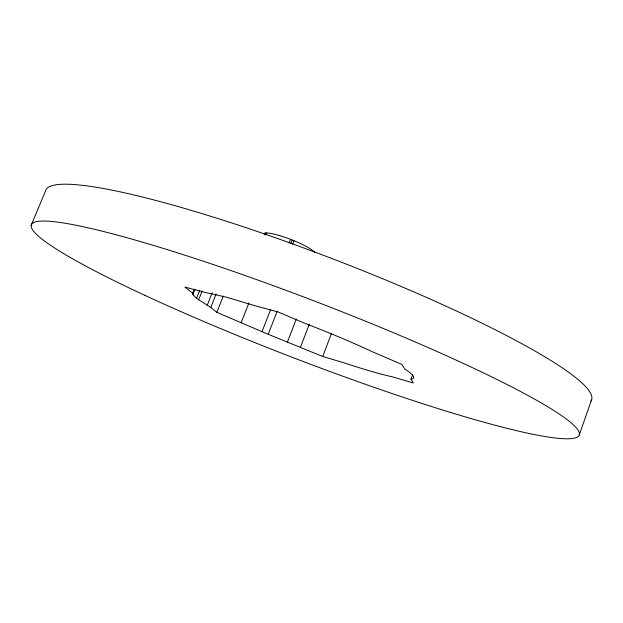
<?xml version="1.0" encoding="UTF-8"?>
<svg xmlns="http://www.w3.org/2000/svg" width="623" height="623" viewBox="0 0 623 623"><rect width="100%" height="100%" fill="white"/><g stroke="black" fill="none" stroke-linecap="round" stroke-linejoin="round"><path stroke-width="0.93" d="M579.273 434.932L591.648 399.592M194.103 289.609L192.678 293.192L192.881 294.57L196.51 298.37L210.792 307.427L216.866 312.364L268.217 334.302L322.714 356.488L345.508 363.302A118.347 11.915 21 0 0 392.56 376.884L413.345 382.997L410.978 379.158L412.628 374.711M322.714 356.488L331.366 333.772M300.488 347.198L309.335 324.139M287.405 342.105L296.291 319.046M289.189 242.853L290.552 239.357L293.97 240.719A27.583 4.61 21.4 0 1 314.802 252.479M290.91 243.523L292.265 240.034M292.615 244.216L293.97 240.719M262.018 331.685L270.67 309.421M268.217 334.302L277.18 311.181M241.233 322.527L248.966 302.755M264.627 234.879L265.336 233.08L266.691 232.994A27.583 4.61 21.4 0 1 290.552 239.357M265.25 234.816L265.959 233.01M265.982 234.801L266.691 232.994M210.792 307.427L216.095 293.986M216.866 312.364L223.283 296.104M196.51 298.37L199.71 290.31M198.581 299.928L202.117 291.034M207.186 305.387L212.17 292.779M192.881 294.57L194.999 289.243M31.15 225.347L45.518 191.012A292.335 38.844 21 0 1 335.205 259.807A292.335 38.844 21 0 1 590.83 401.142M410.978 379.158L411.834 379.033A118.347 11.915 21 0 0 407.099 370.553L404.709 368.964L401.936 364.447L371.479 351.364A118.347 11.915 21 0 0 305.449 323.586L278.123 311.952L255.851 305.994L226.577 297.21L204.585 292.288L184.899 287.032L192.678 293.192M263.918 233.804A27.583 4.61 21.4 0 1 265.336 233.08M144.918 295.364A293.449 30.239 21 0 0 578.035 436.622A293.449 30.239 21 0 0 192.85 257.774A293.449 30.239 21 0 0 144.918 295.364"/></g></svg>
